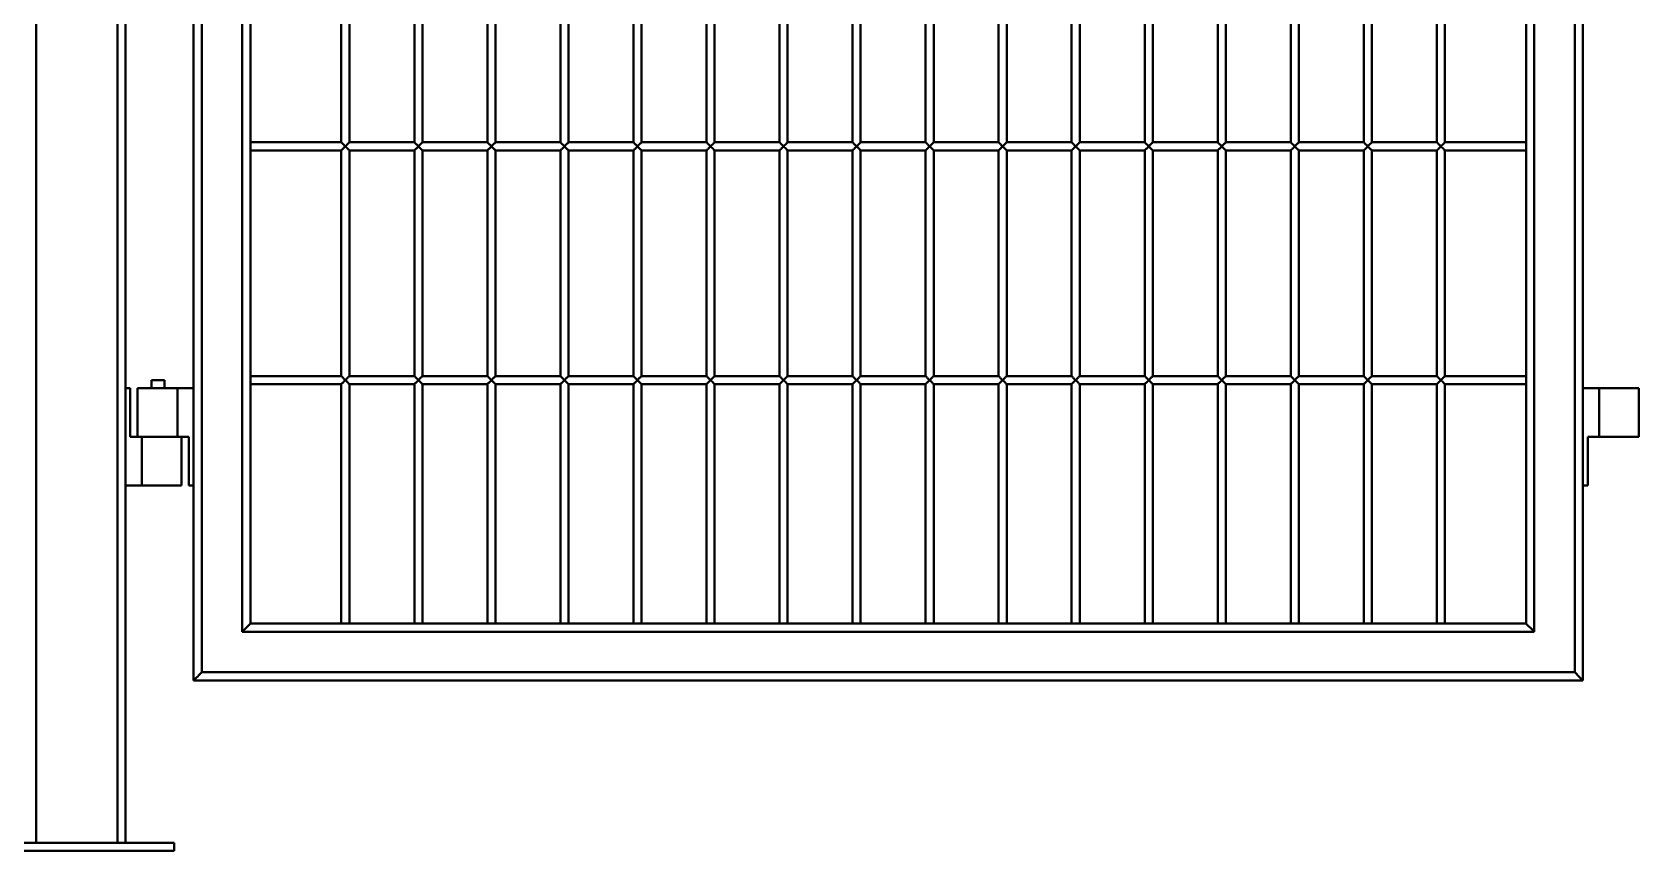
# Model space of a CAD drawing. Header units: millimetres. Extents: x 0 to 297, y 0 to 210.
# Drawn here: x 226.73 to 236.63, y 155.71 to 160.75 of the extents above; entities that cross this region are included whole.
import ezdxf

# ---------------------------------------------------------------- set-up
doc = ezdxf.new("R2010")
doc.units = ezdxf.units.MM
doc.layers.add('轮廓实线层', color=7, linetype='Continuous', lineweight=40)

msp = doc.modelspace()

# ---------------------------------------------------------------- linework, layer by layer
at = {"layer": '轮廓实线层', "color": 7, "linetype": 'Continuous', "lineweight": 40}
for p, q in [((226.7548, 175.7603), (226.7548, 155.7603)), ((227.2548, 155.7603), (227.2548, 175.7603)), ((227.3048, 175.7603), (227.3048, 155.7603)), ((227.7248, 156.7603), (227.7248, 174.7603)), ((236.2848, 174.7603), (236.2848, 156.7603)), ((227.7748, 174.7103), (227.7748, 156.8103)), ((236.2348, 156.8103), (236.2348, 174.7103)), ((228.0248, 157.0603), (228.0248, 174.4603)), ((235.9848, 174.4603), (235.9848, 157.0603)), ((228.0748, 174.4103), (228.0748, 157.1103)), ((235.9348, 157.1103), (235.9348, 174.4103)), ((228.6348, 161.4653), (228.6348, 160.0753)), ((228.6848, 160.0753), (228.6848, 161.4653)), ((229.0848, 161.4653), (229.0848, 160.0753)), ((229.1348, 160.0753), (229.1348, 161.4653)), ((229.5348, 161.4653), (229.5348, 160.0753)), ((229.5848, 160.0753), (229.5848, 161.4653)), ((229.9848, 161.4653), (229.9848, 160.0753)), ((230.0348, 160.0753), (230.0348, 161.4653)), ((230.4348, 161.4653), (230.4348, 160.0753)), ((230.4848, 160.0753), (230.4848, 161.4653)), ((230.8848, 161.4653), (230.8848, 160.0753)), ((230.9348, 160.0753), (230.9348, 161.4653)), ((231.3348, 161.4653), (231.3348, 160.0753)), ((231.3848, 160.0753), (231.3848, 161.4653)), ((231.7848, 161.4653), (231.7848, 160.0753)), ((231.8348, 160.0753), (231.8348, 161.4653)), ((232.2348, 161.4653), (232.2348, 160.0753)), ((232.2848, 160.0753), (232.2848, 161.4653)), ((232.6848, 161.4653), (232.6848, 160.0753)), ((232.7348, 160.0753), (232.7348, 161.4653)), ((233.1348, 161.4653), (233.1348, 160.0753)), ((233.1848, 160.0753), (233.1848, 161.4653)), ((233.5848, 161.4653), (233.5848, 160.0753)), ((233.6348, 160.0753), (233.6348, 161.4653)), ((234.0348, 161.4653), (234.0348, 160.0753)), ((234.0848, 160.0753), (234.0848, 161.4653)), ((234.4848, 161.4653), (234.4848, 160.0753)), ((234.5348, 160.0753), (234.5348, 161.4653)), ((234.9348, 161.4653), (234.9348, 160.0753)), ((234.9848, 160.0753), (234.9848, 161.4653)), ((235.3848, 161.4653), (235.3848, 160.0753)), ((235.4348, 160.0753), (235.4348, 161.4653)), ((228.6348, 160.0753), (228.0748, 160.0753)), ((228.0748, 160.0253), (228.6348, 160.0253)), ((228.6348, 160.0253), (228.6348, 158.6353)), ((229.0848, 160.0753), (228.6848, 160.0753)), ((228.6848, 158.6353), (228.6848, 160.0253)), ((228.6848, 160.0253), (229.0848, 160.0253)), ((229.0848, 160.0253), (229.0848, 158.6353)), ((229.5348, 160.0753), (229.1348, 160.0753)), ((229.1348, 158.6353), (229.1348, 160.0253)), ((229.1348, 160.0253), (229.5348, 160.0253)), ((229.5348, 160.0253), (229.5348, 158.6353)), ((229.9848, 160.0753), (229.5848, 160.0753)), ((229.5848, 158.6353), (229.5848, 160.0253)), ((229.5848, 160.0253), (229.9848, 160.0253)), ((229.9848, 160.0253), (229.9848, 158.6353)), ((230.4348, 160.0753), (230.0348, 160.0753)), ((230.0348, 158.6353), (230.0348, 160.0253)), ((230.0348, 160.0253), (230.4348, 160.0253)), ((230.4348, 160.0253), (230.4348, 158.6353)), ((230.8848, 160.0753), (230.4848, 160.0753)), ((230.4848, 158.6353), (230.4848, 160.0253)), ((230.4848, 160.0253), (230.8848, 160.0253)), ((230.8848, 160.0253), (230.8848, 158.6353)), ((231.3348, 160.0753), (230.9348, 160.0753)), ((230.9348, 158.6353), (230.9348, 160.0253)), ((230.9348, 160.0253), (231.3348, 160.0253)), ((231.3348, 160.0253), (231.3348, 158.6353)), ((231.7848, 160.0753), (231.3848, 160.0753)), ((231.3848, 158.6353), (231.3848, 160.0253)), ((231.3848, 160.0253), (231.7848, 160.0253)), ((231.7848, 160.0253), (231.7848, 158.6353)), ((232.2348, 160.0753), (231.8348, 160.0753)), ((231.8348, 158.6353), (231.8348, 160.0253)), ((231.8348, 160.0253), (232.2348, 160.0253)), ((232.2348, 160.0253), (232.2348, 158.6353)), ((232.6848, 160.0753), (232.2848, 160.0753)), ((232.2848, 158.6353), (232.2848, 160.0253)), ((232.2848, 160.0253), (232.6848, 160.0253)), ((232.6848, 160.0253), (232.6848, 158.6353)), ((233.1348, 160.0753), (232.7348, 160.0753)), ((232.7348, 158.6353), (232.7348, 160.0253)), ((232.7348, 160.0253), (233.1348, 160.0253)), ((233.1348, 160.0253), (233.1348, 158.6353)), ((233.5848, 160.0753), (233.1848, 160.0753)), ((233.1848, 158.6353), (233.1848, 160.0253)), ((233.1848, 160.0253), (233.5848, 160.0253)), ((233.5848, 160.0253), (233.5848, 158.6353)), ((234.0348, 160.0753), (233.6348, 160.0753)), ((233.6348, 158.6353), (233.6348, 160.0253)), ((233.6348, 160.0253), (234.0348, 160.0253)), ((234.0348, 160.0253), (234.0348, 158.6353)), ((234.4848, 160.0753), (234.0848, 160.0753)), ((234.0848, 158.6353), (234.0848, 160.0253)), ((234.0848, 160.0253), (234.4848, 160.0253)), ((234.4848, 160.0253), (234.4848, 158.6353)), ((234.9348, 160.0753), (234.5348, 160.0753)), ((234.5348, 158.6353), (234.5348, 160.0253)), ((234.5348, 160.0253), (234.9348, 160.0253)), ((234.9348, 160.0253), (234.9348, 158.6353)), ((235.3848, 160.0753), (234.9848, 160.0753)), ((234.9848, 158.6353), (234.9848, 160.0253)), ((234.9848, 160.0253), (235.3848, 160.0253)), ((235.3848, 160.0253), (235.3848, 158.6353)), ((235.9348, 160.0753), (235.4348, 160.0753)), ((235.4348, 160.0253), (235.9348, 160.0253)), ((235.4348, 158.6353), (235.4348, 160.0253)), ((227.4648, 158.6103), (227.4648, 158.5603)), ((227.5448, 158.6103), (227.4648, 158.6103)), ((227.5448, 158.5603), (227.5448, 158.6103)), ((228.6348, 158.6353), (228.0748, 158.6353)), ((229.0848, 158.6353), (228.6848, 158.6353)), ((229.5348, 158.6353), (229.1348, 158.6353)), ((229.9848, 158.6353), (229.5848, 158.6353)), ((230.4348, 158.6353), (230.0348, 158.6353)), ((230.8848, 158.6353), (230.4848, 158.6353)), ((231.3348, 158.6353), (230.9348, 158.6353)), ((231.7848, 158.6353), (231.3848, 158.6353)), ((232.2348, 158.6353), (231.8348, 158.6353)), ((232.6848, 158.6353), (232.2848, 158.6353)), ((233.1348, 158.6353), (232.7348, 158.6353)), ((233.5848, 158.6353), (233.1848, 158.6353)), ((234.0348, 158.6353), (233.6348, 158.6353)), ((234.4848, 158.6353), (234.0848, 158.6353)), ((234.9348, 158.6353), (234.5348, 158.6353)), ((235.3848, 158.6353), (234.9848, 158.6353)), ((235.9348, 158.6353), (235.4348, 158.6353)), ((227.3348, 158.5603), (227.3048, 158.5603)), ((227.3348, 158.2603), (227.3348, 158.5603)), ((227.3798, 158.5603), (227.3798, 158.2603)), ((227.6248, 158.5603), (227.3798, 158.5603)), ((227.6248, 158.5603), (227.6248, 158.2603)), ((227.7248, 158.5603), (227.6248, 158.5603)), ((228.0748, 158.5853), (228.6348, 158.5853)), ((228.6348, 158.5853), (228.6348, 157.1103)), ((228.6848, 157.1103), (228.6848, 158.5853)), ((228.6848, 158.5853), (229.0848, 158.5853)), ((229.0848, 158.5853), (229.0848, 157.1103)), ((229.1348, 157.1103), (229.1348, 158.5853)), ((229.1348, 158.5853), (229.5348, 158.5853)), ((229.5348, 158.5853), (229.5348, 157.1103)), ((229.5848, 157.1103), (229.5848, 158.5853)), ((229.5848, 158.5853), (229.9848, 158.5853)), ((229.9848, 158.5853), (229.9848, 157.1103)), ((230.0348, 157.1103), (230.0348, 158.5853)), ((230.0348, 158.5853), (230.4348, 158.5853)), ((230.4348, 158.5853), (230.4348, 157.1103)), ((230.4848, 157.1103), (230.4848, 158.5853)), ((230.4848, 158.5853), (230.8848, 158.5853)), ((230.8848, 158.5853), (230.8848, 157.1103)), ((230.9348, 157.1103), (230.9348, 158.5853)), ((230.9348, 158.5853), (231.3348, 158.5853)), ((231.3348, 158.5853), (231.3348, 157.1103)), ((231.3848, 157.1103), (231.3848, 158.5853)), ((231.3848, 158.5853), (231.7848, 158.5853)), ((231.7848, 158.5853), (231.7848, 157.1103)), ((231.8348, 157.1103), (231.8348, 158.5853)), ((231.8348, 158.5853), (232.2348, 158.5853)), ((232.2348, 158.5853), (232.2348, 157.1103)), ((232.2848, 157.1103), (232.2848, 158.5853)), ((232.2848, 158.5853), (232.6848, 158.5853)), ((232.6848, 158.5853), (232.6848, 157.1103)), ((232.7348, 157.1103), (232.7348, 158.5853)), ((232.7348, 158.5853), (233.1348, 158.5853)), ((233.1348, 158.5853), (233.1348, 157.1103)), ((233.1848, 157.1103), (233.1848, 158.5853)), ((233.1848, 158.5853), (233.5848, 158.5853)), ((233.5848, 158.5853), (233.5848, 157.1103)), ((233.6348, 157.1103), (233.6348, 158.5853)), ((233.6348, 158.5853), (234.0348, 158.5853)), ((234.0348, 158.5853), (234.0348, 157.1103)), ((234.0848, 157.1103), (234.0848, 158.5853)), ((234.0848, 158.5853), (234.4848, 158.5853)), ((234.4848, 158.5853), (234.4848, 157.1103)), ((234.5348, 157.1103), (234.5348, 158.5853)), ((234.5348, 158.5853), (234.9348, 158.5853)), ((234.9348, 158.5853), (234.9348, 157.1103)), ((234.9848, 157.1103), (234.9848, 158.5853)), ((234.9848, 158.5853), (235.3848, 158.5853)), ((235.3848, 158.5853), (235.3848, 157.1103)), ((235.4348, 158.5853), (235.9348, 158.5853)), ((235.4348, 157.1103), (235.4348, 158.5853)), ((236.2848, 158.5603), (236.3848, 158.5603)), ((236.3848, 158.5603), (236.6298, 158.5603)), ((236.3848, 158.5603), (236.3848, 158.2603)), ((236.6298, 158.2603), (236.6298, 158.5603)), ((227.4048, 158.2603), (227.3348, 158.2603)), ((227.4048, 157.9603), (227.4048, 158.2603)), ((227.5148, 158.2603), (227.4048, 158.2603)), ((227.6248, 158.2603), (227.5148, 158.2603)), ((227.6248, 158.2603), (227.6948, 158.2603)), ((227.6498, 157.9603), (227.6498, 158.2603)), ((227.6948, 158.2603), (227.6948, 157.9603)), ((236.3148, 158.2603), (236.3148, 157.9603)), ((236.3848, 158.2603), (236.3148, 158.2603)), ((236.3848, 158.2603), (236.6298, 158.2603)), ((227.3048, 157.9603), (227.4048, 157.9603)), ((227.6498, 157.9603), (227.4048, 157.9603)), ((227.6948, 157.9603), (227.7248, 157.9603)), ((236.3148, 157.9603), (236.2848, 157.9603)), ((235.9848, 157.0603), (228.0248, 157.0603)), ((228.0748, 157.1103), (235.9348, 157.1103)), ((236.2848, 156.7603), (227.7248, 156.7603)), ((227.7748, 156.8103), (236.2348, 156.8103)), ((226.4048, 155.7603), (227.6048, 155.7603)), ((227.6048, 155.7603), (227.6048, 155.7103)), ((226.4048, 155.7103), (227.6048, 155.7103))]:
    msp.add_line(p, q, dxfattribs=at)
at = {"layer": '轮廓实线层', "color": 7, "linetype": 'Continuous', "lineweight": 40, "flags": 128}
for points in [[(228.6348, 160.0753), (228.6352, 160.0749), (228.6363, 160.0738), (228.6382, 160.0719), (228.6407, 160.0694), (228.6438, 160.0663), (228.6473, 160.0628), (228.6513, 160.0588), (228.6555, 160.0546), (228.6598, 160.0503)], [(228.6598, 160.0503), (228.6555, 160.0459), (228.6513, 160.0417), (228.6473, 160.0378), (228.6438, 160.0342), (228.6407, 160.0311), (228.6382, 160.0286), (228.6363, 160.0268), (228.6352, 160.0256), (228.6348, 160.0253)], [(228.6598, 160.0503), (228.6644, 160.0549), (228.6689, 160.0593), (228.673, 160.0634), (228.6767, 160.0671), (228.6798, 160.0702), (228.6822, 160.0726), (228.6839, 160.0743), (228.6847, 160.0752), (228.6848, 160.0753)], [(228.6848, 160.0253), (228.6847, 160.0254), (228.6839, 160.0262), (228.6822, 160.0279), (228.6798, 160.0303), (228.6767, 160.0334), (228.673, 160.0371), (228.6689, 160.0412), (228.6644, 160.0457), (228.6598, 160.0503)], [(229.0848, 160.0753), (229.0852, 160.0749), (229.0863, 160.0738), (229.0882, 160.0719), (229.0907, 160.0694), (229.0938, 160.0663), (229.0973, 160.0628), (229.1013, 160.0588), (229.1055, 160.0546), (229.1098, 160.0503)], [(229.1098, 160.0503), (229.1055, 160.0459), (229.1013, 160.0417), (229.0973, 160.0378), (229.0938, 160.0342), (229.0907, 160.0311), (229.0882, 160.0286), (229.0863, 160.0268), (229.0852, 160.0256), (229.0848, 160.0253)], [(229.1098, 160.0503), (229.1144, 160.0549), (229.1189, 160.0593), (229.123, 160.0634), (229.1267, 160.0671), (229.1298, 160.0702), (229.1322, 160.0726), (229.1339, 160.0743), (229.1347, 160.0752), (229.1348, 160.0753)], [(229.1348, 160.0253), (229.1347, 160.0254), (229.1339, 160.0262), (229.1322, 160.0279), (229.1298, 160.0303), (229.1267, 160.0334), (229.123, 160.0371), (229.1189, 160.0412), (229.1144, 160.0457), (229.1098, 160.0503)], [(229.5348, 160.0753), (229.5352, 160.0749), (229.5363, 160.0738), (229.5382, 160.0719), (229.5407, 160.0694), (229.5438, 160.0663), (229.5473, 160.0628), (229.5513, 160.0588), (229.5555, 160.0546), (229.5598, 160.0503)], [(229.5598, 160.0503), (229.5555, 160.0459), (229.5513, 160.0417), (229.5473, 160.0378), (229.5438, 160.0342), (229.5407, 160.0311), (229.5382, 160.0286), (229.5363, 160.0268), (229.5352, 160.0256), (229.5348, 160.0253)], [(229.5598, 160.0503), (229.5644, 160.0549), (229.5689, 160.0593), (229.573, 160.0634), (229.5767, 160.0671), (229.5798, 160.0702), (229.5822, 160.0726), (229.5839, 160.0743), (229.5847, 160.0752), (229.5848, 160.0753)], [(229.5848, 160.0253), (229.5847, 160.0254), (229.5839, 160.0262), (229.5822, 160.0279), (229.5798, 160.0303), (229.5767, 160.0334), (229.573, 160.0371), (229.5689, 160.0412), (229.5644, 160.0457), (229.5598, 160.0503)], [(229.9848, 160.0753), (229.9852, 160.0749), (229.9863, 160.0738), (229.9882, 160.0719), (229.9907, 160.0694), (229.9938, 160.0663), (229.9973, 160.0628), (230.0013, 160.0588), (230.0055, 160.0546), (230.0098, 160.0503)], [(230.0098, 160.0503), (230.0055, 160.0459), (230.0013, 160.0417), (229.9973, 160.0378), (229.9938, 160.0342), (229.9907, 160.0311), (229.9882, 160.0286), (229.9863, 160.0268), (229.9852, 160.0256), (229.9848, 160.0253)], [(230.0098, 160.0503), (230.0144, 160.0549), (230.0189, 160.0593), (230.023, 160.0634), (230.0267, 160.0671), (230.0298, 160.0702), (230.0322, 160.0726), (230.0339, 160.0743), (230.0347, 160.0752), (230.0348, 160.0753)], [(230.0348, 160.0253), (230.0347, 160.0254), (230.0339, 160.0262), (230.0322, 160.0279), (230.0298, 160.0303), (230.0267, 160.0334), (230.023, 160.0371), (230.0189, 160.0412), (230.0144, 160.0457), (230.0098, 160.0503)], [(230.4348, 160.0753), (230.4352, 160.0749), (230.4363, 160.0738), (230.4382, 160.0719), (230.4407, 160.0694), (230.4438, 160.0663), (230.4473, 160.0628), (230.4513, 160.0588), (230.4555, 160.0546), (230.4598, 160.0503)], [(230.4598, 160.0503), (230.4555, 160.0459), (230.4513, 160.0417), (230.4473, 160.0378), (230.4438, 160.0342), (230.4407, 160.0311), (230.4382, 160.0286), (230.4363, 160.0268), (230.4352, 160.0256), (230.4348, 160.0253)], [(230.4598, 160.0503), (230.4644, 160.0549), (230.4689, 160.0593), (230.473, 160.0634), (230.4767, 160.0671), (230.4798, 160.0702), (230.4822, 160.0726), (230.4839, 160.0743), (230.4847, 160.0752), (230.4848, 160.0753)], [(230.4848, 160.0253), (230.4847, 160.0254), (230.4839, 160.0262), (230.4822, 160.0279), (230.4798, 160.0303), (230.4767, 160.0334), (230.473, 160.0371), (230.4689, 160.0412), (230.4644, 160.0457), (230.4598, 160.0503)], [(230.8848, 160.0753), (230.8852, 160.0749), (230.8863, 160.0738), (230.8882, 160.0719), (230.8907, 160.0694), (230.8938, 160.0663), (230.8973, 160.0628), (230.9013, 160.0588), (230.9055, 160.0546), (230.9098, 160.0503)], [(230.9098, 160.0503), (230.9055, 160.0459), (230.9013, 160.0417), (230.8973, 160.0378), (230.8938, 160.0342), (230.8907, 160.0311), (230.8882, 160.0286), (230.8863, 160.0268), (230.8852, 160.0256), (230.8848, 160.0253)], [(230.9098, 160.0503), (230.9144, 160.0549), (230.9189, 160.0593), (230.923, 160.0634), (230.9267, 160.0671), (230.9298, 160.0702), (230.9322, 160.0726), (230.9339, 160.0743), (230.9347, 160.0752), (230.9348, 160.0753)], [(230.9348, 160.0253), (230.9347, 160.0254), (230.9339, 160.0262), (230.9322, 160.0279), (230.9298, 160.0303), (230.9267, 160.0334), (230.923, 160.0371), (230.9189, 160.0412), (230.9144, 160.0457), (230.9098, 160.0503)], [(231.3348, 160.0753), (231.3352, 160.0749), (231.3363, 160.0738), (231.3382, 160.0719), (231.3407, 160.0694), (231.3438, 160.0663), (231.3473, 160.0628), (231.3513, 160.0588), (231.3555, 160.0546), (231.3598, 160.0503)], [(231.3598, 160.0503), (231.3555, 160.0459), (231.3513, 160.0417), (231.3473, 160.0378), (231.3438, 160.0342), (231.3407, 160.0311), (231.3382, 160.0286), (231.3363, 160.0268), (231.3352, 160.0256), (231.3348, 160.0253)], [(231.3598, 160.0503), (231.3644, 160.0549), (231.3689, 160.0593), (231.373, 160.0634), (231.3767, 160.0671), (231.3798, 160.0702), (231.3822, 160.0726), (231.3839, 160.0743), (231.3847, 160.0752), (231.3848, 160.0753)], [(231.3848, 160.0253), (231.3847, 160.0254), (231.3839, 160.0262), (231.3822, 160.0279), (231.3798, 160.0303), (231.3767, 160.0334), (231.373, 160.0371), (231.3689, 160.0412), (231.3644, 160.0457), (231.3598, 160.0503)], [(231.7848, 160.0753), (231.7852, 160.0749), (231.7863, 160.0738), (231.7882, 160.0719), (231.7907, 160.0694), (231.7938, 160.0663), (231.7973, 160.0628), (231.8013, 160.0588), (231.8055, 160.0546), (231.8098, 160.0503)], [(231.8098, 160.0503), (231.8055, 160.0459), (231.8013, 160.0417), (231.7973, 160.0378), (231.7938, 160.0342), (231.7907, 160.0311), (231.7882, 160.0286), (231.7863, 160.0268), (231.7852, 160.0256), (231.7848, 160.0253)], [(231.8098, 160.0503), (231.8144, 160.0549), (231.8189, 160.0593), (231.823, 160.0634), (231.8267, 160.0671), (231.8298, 160.0702), (231.8322, 160.0726), (231.8339, 160.0743), (231.8347, 160.0752), (231.8348, 160.0753)], [(231.8348, 160.0253), (231.8347, 160.0254), (231.8339, 160.0262), (231.8322, 160.0279), (231.8298, 160.0303), (231.8267, 160.0334), (231.823, 160.0371), (231.8189, 160.0412), (231.8144, 160.0457), (231.8098, 160.0503)], [(232.2348, 160.0753), (232.2352, 160.0749), (232.2363, 160.0738), (232.2382, 160.0719), (232.2407, 160.0694), (232.2438, 160.0663), (232.2473, 160.0628), (232.2513, 160.0588), (232.2555, 160.0546), (232.2598, 160.0503)], [(232.2598, 160.0503), (232.2555, 160.0459), (232.2513, 160.0417), (232.2473, 160.0378), (232.2438, 160.0342), (232.2407, 160.0311), (232.2382, 160.0286), (232.2363, 160.0268), (232.2352, 160.0256), (232.2348, 160.0253)], [(232.2598, 160.0503), (232.2644, 160.0549), (232.2689, 160.0593), (232.273, 160.0634), (232.2767, 160.0671), (232.2798, 160.0702), (232.2822, 160.0726), (232.2839, 160.0743), (232.2847, 160.0752), (232.2848, 160.0753)], [(232.2848, 160.0253), (232.2847, 160.0254), (232.2839, 160.0262), (232.2822, 160.0279), (232.2798, 160.0303), (232.2767, 160.0334), (232.273, 160.0371), (232.2689, 160.0412), (232.2644, 160.0457), (232.2598, 160.0503)], [(232.6848, 160.0753), (232.6852, 160.0749), (232.6863, 160.0738), (232.6882, 160.0719), (232.6907, 160.0694), (232.6938, 160.0663), (232.6973, 160.0628), (232.7013, 160.0588), (232.7055, 160.0546), (232.7098, 160.0503)], [(232.7098, 160.0503), (232.7055, 160.0459), (232.7013, 160.0417), (232.6973, 160.0378), (232.6938, 160.0342), (232.6907, 160.0311), (232.6882, 160.0286), (232.6863, 160.0268), (232.6852, 160.0256), (232.6848, 160.0253)], [(232.7098, 160.0503), (232.7144, 160.0549), (232.7189, 160.0593), (232.723, 160.0634), (232.7267, 160.0671), (232.7298, 160.0702), (232.7322, 160.0726), (232.7339, 160.0743), (232.7347, 160.0752), (232.7348, 160.0753)], [(232.7348, 160.0253), (232.7347, 160.0254), (232.7339, 160.0262), (232.7322, 160.0279), (232.7298, 160.0303), (232.7267, 160.0334), (232.723, 160.0371), (232.7189, 160.0412), (232.7144, 160.0457), (232.7098, 160.0503)], [(233.1348, 160.0753), (233.1352, 160.0749), (233.1363, 160.0738), (233.1382, 160.0719), (233.1407, 160.0694), (233.1438, 160.0663), (233.1473, 160.0628), (233.1513, 160.0588), (233.1555, 160.0546), (233.1598, 160.0503)], [(233.1598, 160.0503), (233.1555, 160.0459), (233.1513, 160.0417), (233.1473, 160.0378), (233.1438, 160.0342), (233.1407, 160.0311), (233.1382, 160.0286), (233.1363, 160.0268), (233.1352, 160.0256), (233.1348, 160.0253)], [(233.1598, 160.0503), (233.1644, 160.0549), (233.1689, 160.0593), (233.173, 160.0634), (233.1767, 160.0671), (233.1798, 160.0702), (233.1822, 160.0726), (233.1839, 160.0743), (233.1847, 160.0752), (233.1848, 160.0753)], [(233.1848, 160.0253), (233.1847, 160.0254), (233.1839, 160.0262), (233.1822, 160.0279), (233.1798, 160.0303), (233.1767, 160.0334), (233.173, 160.0371), (233.1689, 160.0412), (233.1644, 160.0457), (233.1598, 160.0503)], [(233.5848, 160.0753), (233.5852, 160.0749), (233.5863, 160.0738), (233.5882, 160.0719), (233.5907, 160.0694), (233.5938, 160.0663), (233.5973, 160.0628), (233.6013, 160.0588), (233.6055, 160.0546), (233.6098, 160.0503)], [(233.6098, 160.0503), (233.6055, 160.0459), (233.6013, 160.0417), (233.5973, 160.0378), (233.5938, 160.0342), (233.5907, 160.0311), (233.5882, 160.0286), (233.5863, 160.0268), (233.5852, 160.0256), (233.5848, 160.0253)], [(233.6098, 160.0503), (233.6144, 160.0549), (233.6189, 160.0593), (233.623, 160.0634), (233.6267, 160.0671), (233.6298, 160.0702), (233.6322, 160.0726), (233.6339, 160.0743), (233.6347, 160.0752), (233.6348, 160.0753)], [(233.6348, 160.0253), (233.6347, 160.0254), (233.6339, 160.0262), (233.6322, 160.0279), (233.6298, 160.0303), (233.6267, 160.0334), (233.623, 160.0371), (233.6189, 160.0412), (233.6144, 160.0457), (233.6098, 160.0503)], [(234.0348, 160.0753), (234.0352, 160.0749), (234.0363, 160.0738), (234.0382, 160.0719), (234.0407, 160.0694), (234.0438, 160.0663), (234.0473, 160.0628), (234.0513, 160.0588), (234.0555, 160.0546), (234.0598, 160.0503)], [(234.0598, 160.0503), (234.0555, 160.0459), (234.0513, 160.0417), (234.0473, 160.0378), (234.0438, 160.0342), (234.0407, 160.0311), (234.0382, 160.0286), (234.0363, 160.0268), (234.0352, 160.0256), (234.0348, 160.0253)], [(234.0598, 160.0503), (234.0644, 160.0549), (234.0689, 160.0593), (234.073, 160.0634), (234.0767, 160.0671), (234.0798, 160.0702), (234.0822, 160.0726), (234.0839, 160.0743), (234.0847, 160.0752), (234.0848, 160.0753)], [(234.0848, 160.0253), (234.0847, 160.0254), (234.0839, 160.0262), (234.0822, 160.0279), (234.0798, 160.0303), (234.0767, 160.0334), (234.073, 160.0371), (234.0689, 160.0412), (234.0644, 160.0457), (234.0598, 160.0503)], [(234.4848, 160.0753), (234.4852, 160.0749), (234.4863, 160.0738), (234.4882, 160.0719), (234.4907, 160.0694), (234.4938, 160.0663), (234.4973, 160.0628), (234.5013, 160.0588), (234.5055, 160.0546), (234.5098, 160.0503)], [(234.5098, 160.0503), (234.5055, 160.0459), (234.5013, 160.0417), (234.4973, 160.0378), (234.4938, 160.0342), (234.4907, 160.0311), (234.4882, 160.0286), (234.4863, 160.0268), (234.4852, 160.0256), (234.4848, 160.0253)], [(234.5098, 160.0503), (234.5144, 160.0549), (234.5189, 160.0593), (234.523, 160.0634), (234.5267, 160.0671), (234.5298, 160.0702), (234.5322, 160.0726), (234.5339, 160.0743), (234.5347, 160.0752), (234.5348, 160.0753)], [(234.5348, 160.0253), (234.5347, 160.0254), (234.5339, 160.0262), (234.5322, 160.0279), (234.5298, 160.0303), (234.5267, 160.0334), (234.523, 160.0371), (234.5189, 160.0412), (234.5144, 160.0457), (234.5098, 160.0503)], [(234.9348, 160.0753), (234.9352, 160.0749), (234.9363, 160.0738), (234.9382, 160.0719), (234.9407, 160.0694), (234.9438, 160.0663), (234.9473, 160.0628), (234.9513, 160.0588), (234.9555, 160.0546), (234.9598, 160.0503)], [(234.9598, 160.0503), (234.9555, 160.0459), (234.9513, 160.0417), (234.9473, 160.0378), (234.9438, 160.0342), (234.9407, 160.0311), (234.9382, 160.0286), (234.9363, 160.0268), (234.9352, 160.0256), (234.9348, 160.0253)], [(234.9598, 160.0503), (234.9644, 160.0549), (234.9689, 160.0593), (234.973, 160.0634), (234.9767, 160.0671), (234.9798, 160.0702), (234.9822, 160.0726), (234.9839, 160.0743), (234.9847, 160.0752), (234.9848, 160.0753)], [(234.9848, 160.0253), (234.9847, 160.0254), (234.9839, 160.0262), (234.9822, 160.0279), (234.9798, 160.0303), (234.9767, 160.0334), (234.973, 160.0371), (234.9689, 160.0412), (234.9644, 160.0457), (234.9598, 160.0503)], [(235.3848, 160.0753), (235.3852, 160.0749), (235.3863, 160.0738), (235.3882, 160.0719), (235.3907, 160.0694), (235.3938, 160.0663), (235.3973, 160.0628), (235.4013, 160.0588), (235.4055, 160.0546), (235.4098, 160.0503)], [(235.4098, 160.0503), (235.4055, 160.0459), (235.4013, 160.0417), (235.3973, 160.0378), (235.3938, 160.0342), (235.3907, 160.0311), (235.3882, 160.0286), (235.3863, 160.0268), (235.3852, 160.0256), (235.3848, 160.0253)], [(235.4098, 160.0503), (235.4144, 160.0549), (235.4189, 160.0593), (235.423, 160.0634), (235.4267, 160.0671), (235.4298, 160.0702), (235.4322, 160.0726), (235.4339, 160.0743), (235.4347, 160.0752), (235.4348, 160.0753)], [(235.4348, 160.0253), (235.4347, 160.0254), (235.4339, 160.0262), (235.4322, 160.0279), (235.4298, 160.0303), (235.4267, 160.0334), (235.423, 160.0371), (235.4189, 160.0412), (235.4144, 160.0457), (235.4098, 160.0503)], [(228.6348, 158.6353), (228.6352, 158.6349), (228.6363, 158.6338), (228.6382, 158.6319), (228.6407, 158.6294), (228.6438, 158.6263), (228.6473, 158.6228), (228.6513, 158.6188), (228.6555, 158.6146), (228.6598, 158.6103)], [(228.6598, 158.6103), (228.6555, 158.6059), (228.6513, 158.6017), (228.6473, 158.5978), (228.6438, 158.5942), (228.6407, 158.5911), (228.6382, 158.5886), (228.6363, 158.5868), (228.6352, 158.5856), (228.6348, 158.5853)], [(228.6598, 158.6103), (228.6644, 158.6149), (228.6689, 158.6193), (228.673, 158.6234), (228.6767, 158.6271), (228.6798, 158.6302), (228.6822, 158.6326), (228.6839, 158.6343), (228.6847, 158.6352), (228.6848, 158.6353)], [(228.6848, 158.5853), (228.6847, 158.5854), (228.6839, 158.5862), (228.6822, 158.5879), (228.6798, 158.5903), (228.6767, 158.5934), (228.673, 158.5971), (228.6689, 158.6012), (228.6644, 158.6057), (228.6598, 158.6103)], [(229.0848, 158.6353), (229.0852, 158.6349), (229.0863, 158.6338), (229.0882, 158.6319), (229.0907, 158.6294), (229.0938, 158.6263), (229.0973, 158.6228), (229.1013, 158.6188), (229.1055, 158.6146), (229.1098, 158.6103)], [(229.1098, 158.6103), (229.1055, 158.6059), (229.1013, 158.6017), (229.0973, 158.5978), (229.0938, 158.5942), (229.0907, 158.5911), (229.0882, 158.5886), (229.0863, 158.5868), (229.0852, 158.5856), (229.0848, 158.5853)], [(229.1098, 158.6103), (229.1144, 158.6149), (229.1189, 158.6193), (229.123, 158.6234), (229.1267, 158.6271), (229.1298, 158.6302), (229.1322, 158.6326), (229.1339, 158.6343), (229.1347, 158.6352), (229.1348, 158.6353)], [(229.1348, 158.5853), (229.1347, 158.5854), (229.1339, 158.5862), (229.1322, 158.5879), (229.1298, 158.5903), (229.1267, 158.5934), (229.123, 158.5971), (229.1189, 158.6012), (229.1144, 158.6057), (229.1098, 158.6103)], [(229.5348, 158.6353), (229.5352, 158.6349), (229.5363, 158.6338), (229.5382, 158.6319), (229.5407, 158.6294), (229.5438, 158.6263), (229.5473, 158.6228), (229.5513, 158.6188), (229.5555, 158.6146), (229.5598, 158.6103)], [(229.5598, 158.6103), (229.5555, 158.6059), (229.5513, 158.6017), (229.5473, 158.5978), (229.5438, 158.5942), (229.5407, 158.5911), (229.5382, 158.5886), (229.5363, 158.5868), (229.5352, 158.5856), (229.5348, 158.5853)], [(229.5598, 158.6103), (229.5644, 158.6149), (229.5689, 158.6193), (229.573, 158.6234), (229.5767, 158.6271), (229.5798, 158.6302), (229.5822, 158.6326), (229.5839, 158.6343), (229.5847, 158.6352), (229.5848, 158.6353)], [(229.5848, 158.5853), (229.5847, 158.5854), (229.5839, 158.5862), (229.5822, 158.5879), (229.5798, 158.5903), (229.5767, 158.5934), (229.573, 158.5971), (229.5689, 158.6012), (229.5644, 158.6057), (229.5598, 158.6103)], [(229.9848, 158.6353), (229.9852, 158.6349), (229.9863, 158.6338), (229.9882, 158.6319), (229.9907, 158.6294), (229.9938, 158.6263), (229.9973, 158.6228), (230.0013, 158.6188), (230.0055, 158.6146), (230.0098, 158.6103)], [(230.0098, 158.6103), (230.0055, 158.6059), (230.0013, 158.6017), (229.9973, 158.5978), (229.9938, 158.5942), (229.9907, 158.5911), (229.9882, 158.5886), (229.9863, 158.5868), (229.9852, 158.5856), (229.9848, 158.5853)], [(230.0098, 158.6103), (230.0144, 158.6149), (230.0189, 158.6193), (230.023, 158.6234), (230.0267, 158.6271), (230.0298, 158.6302), (230.0322, 158.6326), (230.0339, 158.6343), (230.0347, 158.6352), (230.0348, 158.6353)], [(230.0348, 158.5853), (230.0347, 158.5854), (230.0339, 158.5862), (230.0322, 158.5879), (230.0298, 158.5903), (230.0267, 158.5934), (230.023, 158.5971), (230.0189, 158.6012), (230.0144, 158.6057), (230.0098, 158.6103)], [(230.4348, 158.6353), (230.4352, 158.6349), (230.4363, 158.6338), (230.4382, 158.6319), (230.4407, 158.6294), (230.4438, 158.6263), (230.4473, 158.6228), (230.4513, 158.6188), (230.4555, 158.6146), (230.4598, 158.6103)], [(230.4598, 158.6103), (230.4555, 158.6059), (230.4513, 158.6017), (230.4473, 158.5978), (230.4438, 158.5942), (230.4407, 158.5911), (230.4382, 158.5886), (230.4363, 158.5868), (230.4352, 158.5856), (230.4348, 158.5853)], [(230.4598, 158.6103), (230.4644, 158.6149), (230.4689, 158.6193), (230.473, 158.6234), (230.4767, 158.6271), (230.4798, 158.6302), (230.4822, 158.6326), (230.4839, 158.6343), (230.4847, 158.6352), (230.4848, 158.6353)], [(230.4848, 158.5853), (230.4847, 158.5854), (230.4839, 158.5862), (230.4822, 158.5879), (230.4798, 158.5903), (230.4767, 158.5934), (230.473, 158.5971), (230.4689, 158.6012), (230.4644, 158.6057), (230.4598, 158.6103)], [(230.8848, 158.6353), (230.8852, 158.6349), (230.8863, 158.6338), (230.8882, 158.6319), (230.8907, 158.6294), (230.8938, 158.6263), (230.8973, 158.6228), (230.9013, 158.6188), (230.9055, 158.6146), (230.9098, 158.6103)], [(230.9098, 158.6103), (230.9055, 158.6059), (230.9013, 158.6017), (230.8973, 158.5978), (230.8938, 158.5942), (230.8907, 158.5911), (230.8882, 158.5886), (230.8863, 158.5868), (230.8852, 158.5856), (230.8848, 158.5853)], [(230.9098, 158.6103), (230.9144, 158.6149), (230.9189, 158.6193), (230.923, 158.6234), (230.9267, 158.6271), (230.9298, 158.6302), (230.9322, 158.6326), (230.9339, 158.6343), (230.9347, 158.6352), (230.9348, 158.6353)], [(230.9348, 158.5853), (230.9347, 158.5854), (230.9339, 158.5862), (230.9322, 158.5879), (230.9298, 158.5903), (230.9267, 158.5934), (230.923, 158.5971), (230.9189, 158.6012), (230.9144, 158.6057), (230.9098, 158.6103)], [(231.3348, 158.6353), (231.3352, 158.6349), (231.3363, 158.6338), (231.3382, 158.6319), (231.3407, 158.6294), (231.3438, 158.6263), (231.3473, 158.6228), (231.3513, 158.6188), (231.3555, 158.6146), (231.3598, 158.6103)], [(231.3598, 158.6103), (231.3555, 158.6059), (231.3513, 158.6017), (231.3473, 158.5978), (231.3438, 158.5942), (231.3407, 158.5911), (231.3382, 158.5886), (231.3363, 158.5868), (231.3352, 158.5856), (231.3348, 158.5853)], [(231.3598, 158.6103), (231.3644, 158.6149), (231.3689, 158.6193), (231.373, 158.6234), (231.3767, 158.6271), (231.3798, 158.6302), (231.3822, 158.6326), (231.3839, 158.6343), (231.3847, 158.6352), (231.3848, 158.6353)], [(231.3848, 158.5853), (231.3847, 158.5854), (231.3839, 158.5862), (231.3822, 158.5879), (231.3798, 158.5903), (231.3767, 158.5934), (231.373, 158.5971), (231.3689, 158.6012), (231.3644, 158.6057), (231.3598, 158.6103)], [(231.7848, 158.6353), (231.7852, 158.6349), (231.7863, 158.6338), (231.7882, 158.6319), (231.7907, 158.6294), (231.7938, 158.6263), (231.7973, 158.6228), (231.8013, 158.6188), (231.8055, 158.6146), (231.8098, 158.6103)], [(231.8098, 158.6103), (231.8055, 158.6059), (231.8013, 158.6017), (231.7973, 158.5978), (231.7938, 158.5942), (231.7907, 158.5911), (231.7882, 158.5886), (231.7863, 158.5868), (231.7852, 158.5856), (231.7848, 158.5853)], [(231.8098, 158.6103), (231.8144, 158.6149), (231.8189, 158.6193), (231.823, 158.6234), (231.8267, 158.6271), (231.8298, 158.6302), (231.8322, 158.6326), (231.8339, 158.6343), (231.8347, 158.6352), (231.8348, 158.6353)], [(231.8348, 158.5853), (231.8347, 158.5854), (231.8339, 158.5862), (231.8322, 158.5879), (231.8298, 158.5903), (231.8267, 158.5934), (231.823, 158.5971), (231.8189, 158.6012), (231.8144, 158.6057), (231.8098, 158.6103)], [(232.2348, 158.6353), (232.2352, 158.6349), (232.2363, 158.6338), (232.2382, 158.6319), (232.2407, 158.6294), (232.2438, 158.6263), (232.2473, 158.6228), (232.2513, 158.6188), (232.2555, 158.6146), (232.2598, 158.6103)], [(232.2598, 158.6103), (232.2555, 158.6059), (232.2513, 158.6017), (232.2473, 158.5978), (232.2438, 158.5942), (232.2407, 158.5911), (232.2382, 158.5886), (232.2363, 158.5868), (232.2352, 158.5856), (232.2348, 158.5853)], [(232.2598, 158.6103), (232.2644, 158.6149), (232.2689, 158.6193), (232.273, 158.6234), (232.2767, 158.6271), (232.2798, 158.6302), (232.2822, 158.6326), (232.2839, 158.6343), (232.2847, 158.6352), (232.2848, 158.6353)], [(232.2848, 158.5853), (232.2847, 158.5854), (232.2839, 158.5862), (232.2822, 158.5879), (232.2798, 158.5903), (232.2767, 158.5934), (232.273, 158.5971), (232.2689, 158.6012), (232.2644, 158.6057), (232.2598, 158.6103)], [(232.6848, 158.6353), (232.6852, 158.6349), (232.6863, 158.6338), (232.6882, 158.6319), (232.6907, 158.6294), (232.6938, 158.6263), (232.6973, 158.6228), (232.7013, 158.6188), (232.7055, 158.6146), (232.7098, 158.6103)], [(232.7098, 158.6103), (232.7055, 158.6059), (232.7013, 158.6017), (232.6973, 158.5978), (232.6938, 158.5942), (232.6907, 158.5911), (232.6882, 158.5886), (232.6863, 158.5868), (232.6852, 158.5856), (232.6848, 158.5853)], [(232.7098, 158.6103), (232.7144, 158.6149), (232.7189, 158.6193), (232.723, 158.6234), (232.7267, 158.6271), (232.7298, 158.6302), (232.7322, 158.6326), (232.7339, 158.6343), (232.7347, 158.6352), (232.7348, 158.6353)], [(232.7348, 158.5853), (232.7347, 158.5854), (232.7339, 158.5862), (232.7322, 158.5879), (232.7298, 158.5903), (232.7267, 158.5934), (232.723, 158.5971), (232.7189, 158.6012), (232.7144, 158.6057), (232.7098, 158.6103)], [(233.1348, 158.6353), (233.1352, 158.6349), (233.1363, 158.6338), (233.1382, 158.6319), (233.1407, 158.6294), (233.1438, 158.6263), (233.1473, 158.6228), (233.1513, 158.6188), (233.1555, 158.6146), (233.1598, 158.6103)], [(233.1598, 158.6103), (233.1555, 158.6059), (233.1513, 158.6017), (233.1473, 158.5978), (233.1438, 158.5942), (233.1407, 158.5911), (233.1382, 158.5886), (233.1363, 158.5868), (233.1352, 158.5856), (233.1348, 158.5853)], [(233.1598, 158.6103), (233.1644, 158.6149), (233.1689, 158.6193), (233.173, 158.6234), (233.1767, 158.6271), (233.1798, 158.6302), (233.1822, 158.6326), (233.1839, 158.6343), (233.1847, 158.6352), (233.1848, 158.6353)], [(233.1848, 158.5853), (233.1847, 158.5854), (233.1839, 158.5862), (233.1822, 158.5879), (233.1798, 158.5903), (233.1767, 158.5934), (233.173, 158.5971), (233.1689, 158.6012), (233.1644, 158.6057), (233.1598, 158.6103)], [(233.5848, 158.6353), (233.5852, 158.6349), (233.5863, 158.6338), (233.5882, 158.6319), (233.5907, 158.6294), (233.5938, 158.6263), (233.5973, 158.6228), (233.6013, 158.6188), (233.6055, 158.6146), (233.6098, 158.6103)], [(233.6098, 158.6103), (233.6055, 158.6059), (233.6013, 158.6017), (233.5973, 158.5978), (233.5938, 158.5942), (233.5907, 158.5911), (233.5882, 158.5886), (233.5863, 158.5868), (233.5852, 158.5856), (233.5848, 158.5853)], [(233.6098, 158.6103), (233.6144, 158.6149), (233.6189, 158.6193), (233.623, 158.6234), (233.6267, 158.6271), (233.6298, 158.6302), (233.6322, 158.6326), (233.6339, 158.6343), (233.6347, 158.6352), (233.6348, 158.6353)], [(233.6348, 158.5853), (233.6347, 158.5854), (233.6339, 158.5862), (233.6322, 158.5879), (233.6298, 158.5903), (233.6267, 158.5934), (233.623, 158.5971), (233.6189, 158.6012), (233.6144, 158.6057), (233.6098, 158.6103)], [(234.0348, 158.6353), (234.0352, 158.6349), (234.0363, 158.6338), (234.0382, 158.6319), (234.0407, 158.6294), (234.0438, 158.6263), (234.0473, 158.6228), (234.0513, 158.6188), (234.0555, 158.6146), (234.0598, 158.6103)], [(234.0598, 158.6103), (234.0555, 158.6059), (234.0513, 158.6017), (234.0473, 158.5978), (234.0438, 158.5942), (234.0407, 158.5911), (234.0382, 158.5886), (234.0363, 158.5868), (234.0352, 158.5856), (234.0348, 158.5853)], [(234.0598, 158.6103), (234.0644, 158.6149), (234.0689, 158.6193), (234.073, 158.6234), (234.0767, 158.6271), (234.0798, 158.6302), (234.0822, 158.6326), (234.0839, 158.6343), (234.0847, 158.6352), (234.0848, 158.6353)], [(234.0848, 158.5853), (234.0847, 158.5854), (234.0839, 158.5862), (234.0822, 158.5879), (234.0798, 158.5903), (234.0767, 158.5934), (234.073, 158.5971), (234.0689, 158.6012), (234.0644, 158.6057), (234.0598, 158.6103)], [(234.4848, 158.6353), (234.4852, 158.6349), (234.4863, 158.6338), (234.4882, 158.6319), (234.4907, 158.6294), (234.4938, 158.6263), (234.4973, 158.6228), (234.5013, 158.6188), (234.5055, 158.6146), (234.5098, 158.6103)], [(234.5098, 158.6103), (234.5055, 158.6059), (234.5013, 158.6017), (234.4973, 158.5978), (234.4938, 158.5942), (234.4907, 158.5911), (234.4882, 158.5886), (234.4863, 158.5868), (234.4852, 158.5856), (234.4848, 158.5853)], [(234.5098, 158.6103), (234.5144, 158.6149), (234.5189, 158.6193), (234.523, 158.6234), (234.5267, 158.6271), (234.5298, 158.6302), (234.5322, 158.6326), (234.5339, 158.6343), (234.5347, 158.6352), (234.5348, 158.6353)], [(234.5348, 158.5853), (234.5347, 158.5854), (234.5339, 158.5862), (234.5322, 158.5879), (234.5298, 158.5903), (234.5267, 158.5934), (234.523, 158.5971), (234.5189, 158.6012), (234.5144, 158.6057), (234.5098, 158.6103)], [(234.9348, 158.6353), (234.9352, 158.6349), (234.9363, 158.6338), (234.9382, 158.6319), (234.9407, 158.6294), (234.9438, 158.6263), (234.9473, 158.6228), (234.9513, 158.6188), (234.9555, 158.6146), (234.9598, 158.6103)], [(234.9598, 158.6103), (234.9555, 158.6059), (234.9513, 158.6017), (234.9473, 158.5978), (234.9438, 158.5942), (234.9407, 158.5911), (234.9382, 158.5886), (234.9363, 158.5868), (234.9352, 158.5856), (234.9348, 158.5853)], [(234.9598, 158.6103), (234.9644, 158.6149), (234.9689, 158.6193), (234.973, 158.6234), (234.9767, 158.6271), (234.9798, 158.6302), (234.9822, 158.6326), (234.9839, 158.6343), (234.9847, 158.6352), (234.9848, 158.6353)], [(234.9848, 158.5853), (234.9847, 158.5854), (234.9839, 158.5862), (234.9822, 158.5879), (234.9798, 158.5903), (234.9767, 158.5934), (234.973, 158.5971), (234.9689, 158.6012), (234.9644, 158.6057), (234.9598, 158.6103)], [(235.3848, 158.6353), (235.3852, 158.6349), (235.3863, 158.6338), (235.3882, 158.6319), (235.3907, 158.6294), (235.3938, 158.6263), (235.3973, 158.6228), (235.4013, 158.6188), (235.4055, 158.6146), (235.4098, 158.6103)], [(235.4098, 158.6103), (235.4055, 158.6059), (235.4013, 158.6017), (235.3973, 158.5978), (235.3938, 158.5942), (235.3907, 158.5911), (235.3882, 158.5886), (235.3863, 158.5868), (235.3852, 158.5856), (235.3848, 158.5853)], [(235.4098, 158.6103), (235.4144, 158.6149), (235.4189, 158.6193), (235.423, 158.6234), (235.4267, 158.6271), (235.4298, 158.6302), (235.4322, 158.6326), (235.4339, 158.6343), (235.4347, 158.6352), (235.4348, 158.6353)], [(235.4348, 158.5853), (235.4347, 158.5854), (235.4339, 158.5862), (235.4322, 158.5879), (235.4298, 158.5903), (235.4267, 158.5934), (235.423, 158.5971), (235.4189, 158.6012), (235.4144, 158.6057), (235.4098, 158.6103)], [(228.0748, 157.1103), (228.0739, 157.1093), (228.071, 157.1065), (228.0664, 157.1018), (228.0602, 157.0956), (228.0526, 157.088), (228.044, 157.0794), (228.0346, 157.07), (228.0248, 157.0603)], [(235.9848, 157.0603), (235.9761, 157.0689), (235.9677, 157.0774), (235.9598, 157.0853), (235.9527, 157.0924), (235.9465, 157.0986), (235.9415, 157.1036), (235.9378, 157.1072), (235.9356, 157.1095), (235.9348, 157.1103)], [(227.7748, 156.8103), (227.7661, 156.8016), (227.7577, 156.7932), (227.7498, 156.7853), (227.7427, 156.7781), (227.7365, 156.772), (227.7315, 156.767), (227.7278, 156.7633), (227.7256, 156.761), (227.7248, 156.7603)], [(236.2848, 156.7603), (236.2839, 156.7612), (236.281, 156.7641), (236.2764, 156.7687), (236.2702, 156.7749), (236.2626, 156.7825), (236.254, 156.7911), (236.2446, 156.8005), (236.2348, 156.8103)]]:
    msp.add_lwpolyline(points, dxfattribs=at)

doc.saveas('drawing.dxf')
